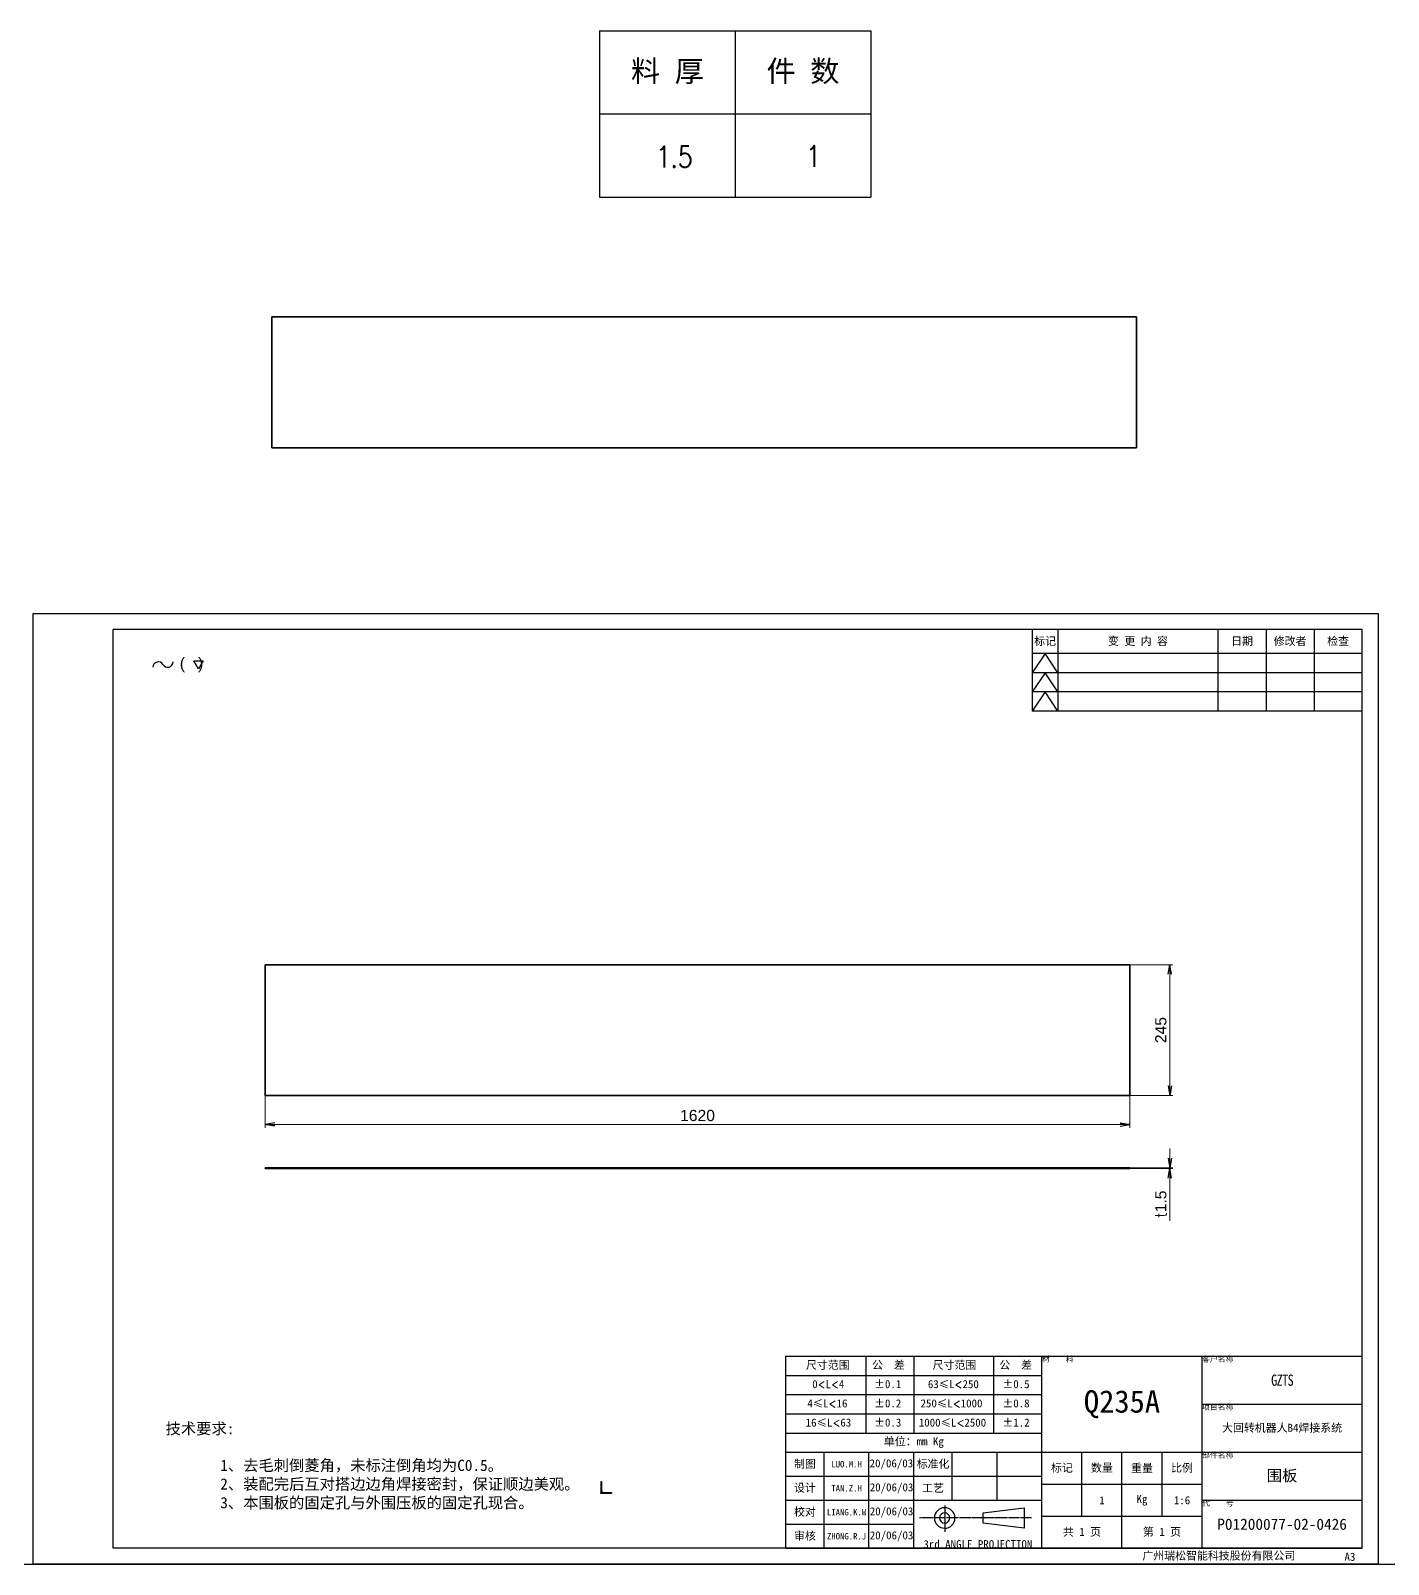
# Model space of a CAD drawing. Header units: millimetres. Extents: x -1727 to 307751, y -105919 to 6637.
# Drawn here: x 22175 to 24719, y -8118 to -5244 of the extents above; entities that cross this region are included whole.
import ezdxf
from ezdxf.enums import TextEntityAlignment as Align

# ---------------------------------------------------------------- set-up
doc = ezdxf.new("R2010")
doc.units = ezdxf.units.MM
doc.linetypes.add('CENTER-HOKUTO', pattern=[23, 20, -1, 1, -1])
doc.layers.add('A3', color=7, linetype='Continuous', plot=False)
for name, color, linetype in [('AM_VIS', 7, 'Continuous'), ('TITLE_FRAME', 7, 'Continuous'), ('WORD_DIM', 253, 'Continuous')]:
    doc.layers.add(name, color=color, linetype=linetype)
doc.layers.add('SOLID LINE', color=7, linetype='Continuous', lineweight=30)
doc.styles.add('DIM', font='txt.shx', dxfattribs={"width": 0.8, "bigfont": 'bigfont.shx'})
doc.styles.get("Standard").update_dxf_attribs({"font": 'arial.ttf'})
doc.dimstyles.new('STANDARD1-6', dxfattribs={"dimscale": 6, "dimtxt": 3.5, "dimasz": 3, "dimexe": 1, "dimexo": 0, "dimgap": 1, "dimtad": 3, "dimdsep": 46, "dimtxsty": 'Standard', "dimblk1": 'OPEN', "dimblk2": 'OPEN', "dimsah": 1, "dimcen": 0, "dimclrd": 256, "dimclre": 256, "dimclrt": 3, "dimazin": 2, "dimtfac": 1, "dimtmove": 0, "dimatfit": 3, "dimldrblk": 'OPEN', "dimfxl": 0, "dimtolj": 1, "dimlwd": 13, "dimlwe": 13, "dimarcsym": 0})

# ---------------------------------------------------------------- blocks, each defined once
blk = doc.blocks.new('shiage0')
at = {"layer": 'WORD_DIM', "color": 3, "linetype": 'Continuous'}
for centre, start, end in [((1.69, 0), 30, 180), ((4.61, 1.69), 210, 0)]:
    blk.add_arc(centre, 1.69, start, end, dxfattribs=at)
blk = doc.blocks.new('12')
at = {"layer": 'TITLE_FRAME', "color": 3, "linetype": 'Continuous'}
blk.add_lwpolyline([(20.46, 3.03), (19.01, 5.53), (21.9, 5.53)], close=True, dxfattribs=at)
blk.add_blockref('shiage0', (6.23, 3.56), dxfattribs=at)
blk.add_text('(   )', height=3.5, dxfattribs=at).set_placement((14.64, 3.08))
blk = doc.blocks.new('_OPEN')
at = {"color": 0}
for p, q in [((-1, 0.17), (0, 0)), ((-1, -0.17), (0, 0)), ((0, 0), (-1, 0))]:
    blk.add_line(p, q, dxfattribs=at)
blk = doc.blocks.new('*D459')
at = {"layer": 'DEFPOINTS', "color": 0, "linetype": 'Continuous', "ltscale": 5, "transparency": 16777216}
for p in [(22614.4, -7239.3), (24234.4, -7239.3), (24234.4, -7293.8)]:
    blk.add_point(p, dxfattribs=at)
at = {"layer": 'WORD_DIM', "linetype": 'ByBlock', "lineweight": 13, "ltscale": 5, "transparency": 16777216}
for p, q in [((22614.4, -7239.3), (22614.4, -7299.8)), ((24234.4, -7239.3), (24234.4, -7299.8)), ((22632.4, -7293.8), (24216.4, -7293.8))]:
    blk.add_line(p, q, dxfattribs=at)
at = {"layer": 'WORD_DIM', "linetype": 'Continuous', "lineweight": 13, "ltscale": 5, "transparency": 16777216, "xscale": 18, "yscale": 18, "zscale": 18, "rotation": 180}
blk.add_blockref('_OPEN', (22614.4, -7293.8), dxfattribs=at)
at = {"layer": 'WORD_DIM', "linetype": 'Continuous', "lineweight": 13, "ltscale": 5, "transparency": 16777216, "xscale": 18, "yscale": 18, "zscale": 18}
blk.add_blockref('_OPEN', (24234.4, -7293.8), dxfattribs=at)
at = {"layer": 'WORD_DIM', "color": 3, "linetype": 'Continuous', "ltscale": 5, "transparency": 16777216, "insert": (23424.4, -7277), "char_height": 21, "attachment_point": 5}
blk.add_mtext('\\A1;1620', dxfattribs=at)
blk = doc.blocks.new('*D460')
at = {"layer": 'DEFPOINTS', "color": 0, "linetype": 'Continuous', "ltscale": 5, "transparency": 16777216}
for p in [(24234.4, -6994.3), (24309.2, -6994.3), (24233.8, -7239.3)]:
    blk.add_point(p, dxfattribs=at)
at = {"layer": 'WORD_DIM', "linetype": 'ByBlock', "lineweight": 13, "ltscale": 5, "transparency": 16777216}
for p, q in [((24234.4, -6994.3), (24315.2, -6994.3)), ((24309.2, -7221.3), (24309.2, -7012.3)), ((24233.8, -7239.3), (24315.2, -7239.3))]:
    blk.add_line(p, q, dxfattribs=at)
at = {"layer": 'WORD_DIM', "linetype": 'Continuous', "lineweight": 13, "ltscale": 5, "transparency": 16777216, "xscale": 18, "yscale": 18, "zscale": 18}
for p, rotation in [((24309.2, -6994.3), 90), ((24309.2, -7239.3), 270)]:
    blk.add_blockref('_OPEN', p, dxfattribs=dict(at, rotation=rotation))
at = {"layer": 'WORD_DIM', "color": 3, "linetype": 'Continuous', "ltscale": 5, "transparency": 16777216, "insert": (24292.5, -7116.8), "char_height": 21, "attachment_point": 5, "rotation": 90}
blk.add_mtext('\\A1;245', dxfattribs=at)
blk = doc.blocks.new('*D461')
at = {"layer": 'DEFPOINTS', "color": 0, "linetype": 'Continuous', "ltscale": 5, "transparency": 16777216}
for p in [(24234.4, -7375), (24234.4, -7376.5), (24309.2, -7376.5)]:
    blk.add_point(p, dxfattribs=at)
at = {"layer": 'WORD_DIM', "linetype": 'ByBlock', "lineweight": 13, "ltscale": 5, "transparency": 16777216}
for p, q in [((24309.2, -7357), (24309.2, -7339)), ((24234.4, -7375), (24315.2, -7375)), ((24234.4, -7376.5), (24315.2, -7376.5)), ((24309.2, -7375), (24309.2, -7376.5)), ((24309.2, -7394.5), (24309.2, -7474.1))]:
    blk.add_line(p, q, dxfattribs=at)
at = {"layer": 'WORD_DIM', "linetype": 'Continuous', "lineweight": 13, "ltscale": 5, "transparency": 16777216, "xscale": 18, "yscale": 18, "zscale": 18}
for p, rotation in [((24309.2, -7375), 270), ((24309.2, -7376.5), 90)]:
    blk.add_blockref('_OPEN', p, dxfattribs=dict(at, rotation=rotation))
at = {"layer": 'WORD_DIM', "color": 3, "linetype": 'Continuous', "ltscale": 5, "transparency": 16777216, "insert": (24292.5, -7443.3), "char_height": 21, "attachment_point": 5, "rotation": 90}
blk.add_mtext('\\A1;{\\Fromans,bigfont|c134;t}1.5', dxfattribs=at)
blk = doc.blocks.new('*T16')
at = {"color": 0, "linetype": 'ByBlock', "lineweight": -2, "transparency": 16777216}
for p, q in [((0, 0), (127, 0)), ((0, 0), (0, -78)), ((63.5, 0), (63.5, -78)), ((127, 0), (127, -78)), ((0, -39), (127, -39)), ((0, -78), (127, -78))]:
    blk.add_line(p, q, dxfattribs=at)
at = {"color": 0, "transparency": 16777216, "char_height": 10, "width": 60.5, "attachment_point": 5}
for s, insert in [('{\\fSimSun|b0|i0|c134|p2;料 厚}', (31.75, -19.5)), ('{\\fSimSun|b0|i0|c134|p2;件 数}', (95.25, -19.5))]:
    blk.add_mtext(s, dxfattribs=dict(at, insert=insert))
blk = doc.blocks.new('拆图参数')
blk.add_blockref('*T16', (-63.5, 78))
at = {"style": 'DIM', "width": 0.8}
blk.add_attdef('6', text='', height=10, dxfattribs=at).set_placement((-37.13, 18.91), align=Align.MIDDLE_LEFT)
blk.add_attdef('1', text='', height=10, dxfattribs=at).set_placement((36.65, 19.27), align=Align.MIDDLE_CENTER)

msp = doc.modelspace()

# ---------------------------------------------------------------- hatches: boundary and pattern name
at = {"layer": 'WORD_DIM', "linetype": 'Continuous', "ltscale": 5}
msp.add_hatch(color=3, dxfattribs=at).paths.add_polyline_path([(23245.00653, -7981.69282), (23245.00653, -7983.68652), (23247.01731, -7983.68652)])

# ---------------------------------------------------------------- linework, layer by layer
at = {"color": 7, "lineweight": 35}
for p, q in [((22627.15381, -5780.23484), (22627.15381, -6025.23487)), ((22627.15381, -5780.23484), (24247.15381, -5780.23484)), ((24247.15381, -6025.23487), (24247.15381, -5780.23484)), ((24247.15381, -6025.23487), (22627.15381, -6025.23487)), ((22614.40953, -6994.3069), (22614.40953, -7239.30693)), ((22614.40953, -6994.3069), (24234.40953, -6994.3069)), ((24234.40953, -7239.30693), (24234.40953, -6994.3069)), ((24234.40953, -7239.30693), (22614.40953, -7239.30693)), ((24234.40953, -7374.98895), (22614.40953, -7374.9844)), ((24234.40953, -7376.48895), (22614.40953, -7376.4844))]:
    msp.add_line(p, q, dxfattribs=at)
at = {"color": 7, "lineweight": 35, "ltscale": 0.0375}
for p, q in [((22614.40953, -7376.4844), (22614.40953, -7374.9844)), ((24234.40953, -7376.48895), (24234.40953, -7374.98895))]:
    msp.add_line(p, q, dxfattribs=at)
msp.add_line((538.05434, -8118.07641), (39955.55791, -8118.07641))
at = {"layer": 'A3', "linetype": 'Continuous'}
msp.add_lwpolyline([(22179.66502, -6336.07642), (24699.66502, -6336.07642), (24699.66502, -8118.07642), (22179.66502, -8118.07642)], close=True, dxfattribs=at)
at = {"layer": 'AM_VIS', "linetype": 'Continuous'}
for p, q in [((24669.66502, -6366.07642), (22329.66502, -6366.07642)), ((22329.66502, -8088.07642), (22329.66502, -6366.07642)), ((24669.66502, -8088.07642), (24669.66502, -6366.07642)), ((24669.66502, -8088.07642), (22329.66502, -8088.07642))]:
    msp.add_line(p, q, dxfattribs=at)
at = {"layer": 'TITLE_FRAME', "linetype": 'Continuous'}
for p, q in [((24051.66502, -6366.07642), (24051.66502, -6519.07642)), ((24099.66502, -6366.07642), (24099.66502, -6519.07642)), ((24399.66502, -6519.07642), (24399.66502, -6366.07642)), ((24489.66502, -6366.07642), (24489.66502, -6519.07642)), ((24579.66502, -6366.07642), (24579.66502, -6519.07642)), ((24669.66502, -6519.07642), (24669.66502, -6366.07642)), ((24669.66502, -6411.07642), (24051.66502, -6411.07642)), ((24075.66502, -6411.07642), (24051.66502, -6447.07642)), ((24099.66502, -6447.07642), (24075.66502, -6411.07642)), ((24669.66502, -6447.07642), (24051.66502, -6447.07642)), ((24075.66502, -6447.07642), (24051.66502, -6483.07642)), ((24099.66502, -6483.07642), (24075.66502, -6447.07642)), ((24669.66502, -6483.07642), (24051.66502, -6483.07642)), ((24075.66502, -6483.07642), (24051.66502, -6519.07642)), ((24099.66502, -6519.07642), (24075.66502, -6483.07642)), ((24669.66502, -6519.07642), (24051.66502, -6519.07642)), ((23589.66502, -7728.07642), (24669.66502, -7728.07642)), ((23589.66502, -8088.07642), (23589.66502, -7728.07642)), ((23739.66502, -7728.07642), (23739.66502, -7872.07642)), ((23829.66502, -7728.07642), (23829.66502, -7872.07642)), ((23979.66502, -7872.07642), (23979.66502, -7728.07642)), ((24069.66502, -8088.07642), (24069.66502, -7728.07642)), ((24369.66502, -8088.07642), (24369.66502, -7728.07642)), ((24669.66502, -8088.07642), (24669.66502, -7728.07642)), ((23589.66502, -7764.07642), (24069.66502, -7764.07642)), ((23589.66502, -7800.07642), (24069.66502, -7800.07642)), ((24369.66502, -7818.07642), (24669.66502, -7818.07642)), ((23589.66502, -7836.07642), (24069.66502, -7836.07642)), ((23589.66502, -7872.07642), (24069.66502, -7872.07642)), ((23589.66502, -7908.07642), (24669.66502, -7908.07642)), ((23661.66502, -8088.07642), (23661.66502, -7908.07642)), ((23745.66502, -8088.07642), (23745.66502, -7908.07642)), ((23745.66502, -8088.07642), (23745.66502, -7908.07642)), ((23745.66502, -8088.07642), (23745.66502, -7908.07642)), ((23829.66502, -8088.07642), (23829.66502, -7908.07642)), ((23901.66502, -7998.07642), (23901.66502, -7908.07642)), ((23985.66502, -7998.07642), (23985.66502, -7908.07642)), ((24144.66502, -8028.07642), (24144.66502, -7908.07642)), ((24219.66502, -8088.07642), (24219.66502, -7908.07642)), ((24294.66502, -8028.07642), (24294.66502, -7908.07642)), ((23589.66502, -7953.07642), (24069.66502, -7953.07642)), ((24069.66502, -7968.07642), (24369.66502, -7968.07642)), ((23589.66502, -7998.07642), (24069.66502, -7998.07642)), ((24369.66502, -7998.07642), (24669.66502, -7998.07642)), ((23589.66502, -8043.07642), (23829.66502, -8043.07642)), ((24069.66502, -8028.07642), (24369.66502, -8028.07642)), ((23589.66502, -8088.07642), (24669.66502, -8088.07642)), ((23589.66502, -8088.07642), (24669.66502, -8088.07642))]:
    msp.add_line(p, q, dxfattribs=at)
at = {"layer": 'TITLE_FRAME', "color": 2, "linetype": 'CENTER-HOKUTO'}
for p, q in [((23887.47193, -8007.56591), (23887.47193, -8057.17871)), ((24050.10553, -8031.18191), (23840.05753, -8031.18191))]:
    msp.add_line(p, q, dxfattribs=at)
at = {"layer": 'TITLE_FRAME', "color": 3, "linetype": 'Continuous'}
for p, q in [((23959.47193, -8021.58191), (24036.27193, -8011.98191)), ((24036.27193, -8011.98191), (24036.27193, -8050.38191)), ((23959.47193, -8040.78191), (23959.47193, -8021.58191)), ((24036.27193, -8050.38191), (23959.47193, -8040.78191))]:
    msp.add_line(p, q, dxfattribs=at)
for radius in [19.2, 9.6]:
    msp.add_arc((23887.47193, -8031.18191), radius, 0, 359.98938268, dxfattribs=at)
at = {"layer": 'WORD_DIM', "color": 3, "linetype": 'Continuous', "ltscale": 5}
for p, q in [((23243.50653, -7963.68652), (23243.50653, -7983.68652)), ((23245.00653, -7963.68652), (23243.50653, -7963.68652)), ((23243.50653, -7983.68652), (23245.00653, -7983.68652)), ((23243.50653, -7983.68652), (23263.50653, -7983.68652)), ((23243.50653, -7985.18652), (23243.50653, -7983.68652)), ((23263.50653, -7985.18652), (23243.50653, -7985.18652)), ((23245.00653, -7983.68652), (23245.00653, -7963.68652)), ((23245.00653, -7981.69282), (23247.01731, -7983.68652)), ((23245.00653, -7981.69282), (23247.01731, -7983.68652)), ((23247.01731, -7983.68652), (23245.00653, -7983.68652)), ((23263.50653, -7983.68652), (23263.50653, -7985.18652))]:
    msp.add_line(p, q, dxfattribs=at)

# ---------------------------------------------------------------- block references
at = {"xscale": 4, "yscale": 4, "zscale": 4}
msp.add_blockref('拆图参数', (23495.03983, -5555.68772), dxfattribs=at).add_auto_attribs({'1': '1', '6': '1.5'})
at = {"layer": 'WORD_DIM', "color": 3, "linetype": 'Continuous', "ltscale": 5, "xscale": 6, "yscale": 6, "zscale": 6}
msp.add_blockref('12', (22366.58544, -6458.21565), dxfattribs=at)

# ---------------------------------------------------------------- texts
at = {"layer": 'SOLID LINE', "ltscale": 0.5}
for s, insert, char_height, width, attachment_point in [('\\pt90;{\\fSimHei|b0|i0|c134|p2;\\C3;标记}', (24075.66502, -6388.57642), 15, 48, 5), ('\\pt90;{\\fSimHei|b0|i0|c134|p2;\\C3;变 更 内 容}', (24249.66502, -6388.57642), 15, 300, 5), ('\\pt90;{\\fSimHei|b0|i0|c134|p2;\\C3;日期}', (24444.66502, -6388.57642), 15, 90, 5), ('\\pt90;{\\fSimHei|b0|i0|c134|p2;\\C3;修改者}', (24534.66502, -6388.57642), 15, 90, 5), ('\\pt90;{\\fSimHei|b0|i0|c134|p2;\\C3;检查}', (24624.66502, -6388.57642), 15, 90, 5), ('{\\fSimHei|b0|i0|c134|p2;\\C3;材    料}', (24069.66502, -7728.07642), 10.5, 300, 1), ('\\pt63;{\\fSimHei|b0|i0|c134|p2;\\C3;客户名称}', (24369.66502, -7728.07642), 10.5, 300, 1), ('\\pt90;{\\fSimHei|b0|i0|c134|p2;\\C3;尺寸范围}', (23627.5848, -7736.9028), 15, 271.809113, 1), ('\\pt90;{\\fSimHei|b0|i0|c134|p2;\\C3;公  差}', (23751.50725, -7736.9028), 15, 271.809113, 1), ('\\pt90;{\\fSimHei|b0|i0|c134|p2;\\C3;尺寸范围}', (23864.86951, -7736.9028), 15, 271.809113, 1), ('\\pt90;{\\fSimHei|b0|i0|c134|p2;\\C3;公  差}', (23989.90139, -7736.9028), 15, 271.809113, 1), ('\\pt90;{\\fSimHei|b0|i0|c134|p2;\\C3;0\\Fromans,bigfont|c134;\\H0.9583x;<\\fSimHei|b0|i0|c134|p2;\\H1.044x;L\\Fromans,bigfont|c134;\\H0.9583x;<\\fSimHei|b0|i0|c134|p2;\\H1.044x;4}', (23639.34822, -7772.9028), 15, 271.809113, 1), ('\\pt90;{\\fSimHei|b0|i0|c134|p2;\\C3;%%P0.1}', (23755.15907, -7772.9028), 15, 271.809113, 1), ('\\pt90;{\\fSimHei|b0|i0|c134|p2;\\C3;63\\H0.9583x;≤\\H1.044x;L\\Fromans,bigfont|c134;\\H0.9579x;<\\fSimHei|b0|i0|c134|p2;\\H1.044x;250}', (23855.96711, -7772.9028), 15, 271.809113, 1), ('\\pt90;{\\fSimHei|b0|i0|c134|p2;\\C3;%%P0.5}', (23995.58103, -7772.9028), 15, 271.809113, 1), ('{\\fSimHei|b0|i0|c134|p2;\\W0.8;\\T0.9;\\C3;GZTS}', (24519.66502, -7773.07642), 21, 300, 5), ('\\pt90;{\\fSimHei|b0|i0|c134|p2;\\C3;4\\H0.9583x;≤\\H1.043x;L\\Fromans,bigfont|c134;\\H0.9588x;<\\fSimHei|b0|i0|c134|p2;\\H1.043x;16}', (23630.14411, -7808.9028), 15, 271.809113, 1), ('\\pt90;{\\fSimHei|b0|i0|c134|p2;\\C3;%%P0.2}', (23755.15907, -7808.9028), 15, 271.809113, 1), ('\\pt90;{\\fSimHei|b0|i0|c134|p2;\\C3;250\\H0.9583x;≤\\H1.044x;L\\Fromans,bigfont|c134;\\H0.9579x;<\\fSimHei|b0|i0|c134|p2;\\H1.044x;1000}', (23842.27127, -7808.9028), 15, 271.809113, 1), ('\\pt90;{\\fSimHei|b0|i0|c134|p2;\\C3;%%P0.8}', (23995.58103, -7808.9028), 15, 271.809113, 1), ('\\pt252;{\\fSimHei|b0|i0|c134|p2;\\C3;Q235A}', (24219.66502, -7818.07642), 42, 300, 5), ('\\pt63;{\\fSimHei|b0|i0|c134|p2;\\C3;项目名称}', (24369.66502, -7818.07642), 10.5, 300, 1), ('\\pt90;{\\fSimHei|b0|i0|c134|p2;\\C3;16\\H0.9583x;≤\\H1.044x;L\\Fromans,bigfont|c134;\\H0.9579x;<\\fSimHei|b0|i0|c134|p2;\\H1.044x;63}', (23627.05382, -7844.9028), 15, 271.809113, 1), ('\\pt90;{\\fSimHei|b0|i0|c134|p2;\\C3;%%P0.3}', (23755.15907, -7844.9028), 15, 271.809113, 1), ('\\pt90;{\\fSimHei|b0|i0|c134|p2;\\C3;%%P1.2}', (23995.58103, -7844.9028), 15, 271.809113, 1), ('\\pt126;{\\fSimHei|b0|i0|c134|p2;\\C3;技术要求:}', (22427.84706, -7853.28809), 21, 180.3631559, 1), ('{\\fSimHei|b0|i0|c134|p2;\\C3;大回转机器人B4焊接系统}', (24519.66502, -7863.07642), 15, 300, 5), ('\\pt90;{\\fSimHei|b0|i0|c134|p2;\\C3;单位：mm Kg}', (23829.66502, -7890.07642), 15, 480, 5), ('\\pt126;{\\fSimHei|b0|i0|c134|p2;\\C3;\\P1、去毛刺倒菱角，未标注倒角均为C0.5。\\P\\C6;2、装配完后互对搭边边角焊接密封，保证顺边美观。\\P\\pt252;3、本围板的固定孔与外围压板的固定孔现合。}', (22530.22523, -7887.06677), 21, 791.8773595, 1), ('\\pt90;{\\fSimHei|b0|i0|c134|p2;\\C3;制图}', (23625.66502, -7930.57642), 15, 72, 5), ('\\pt288;{\\fSimHei|b0|i0|c134|p2;\\H0.8x;\\C3;LUO.M.H}', (23703.66502, -7930.57642), 15, 84, 5), ('\\pt60;{\\fSimHei|b0|i0|c134|p2;\\C3;20/06/03}', (23787.66502, -7930.57642), 15, 84, 5), ('\\pt90;{\\fSimHei|b0|i0|c134|p2;\\C3;标准化}', (23865.66502, -7930.57642), 15, 72, 5), ('\\pt90;{\\fSimHei|b0|i0|c134|p2;\\C3;标记}', (24107.16502, -7938.07642), 15, 75, 5), ('\\pt90;{\\fSimHei|b0|i0|c134|p2;\\C3;数量}', (24182.16502, -7938.07642), 15, 75, 5), ('\\pt90;{\\fSimHei|b0|i0|c134|p2;\\C3;重量}', (24257.16502, -7938.07642), 15, 75, 5), ('\\pt90;{\\fSimHei|b0|i0|c134|p2;\\C3;比例}', (24332.16502, -7938.07642), 15, 75, 5), ('\\pt63;{\\fSimHei|b0|i0|c134|p2;\\C3;部件名称}', (24369.66502, -7908.07642), 10.5, 300, 1), ('{\\fSimHei|b0|i0|c134|p2;\\C3;围板}', (24519.66502, -7953.07642), 21, 300, 5), ('\\pt90;{\\fSimHei|b0|i0|c134|p2;\\C3;设计}', (23625.66502, -7975.57642), 15, 72, 5), ('\\pt288;{\\fSimHei|b0|i0|c134|p2;\\H0.8x;\\C3;TAN.Z.H}', (23703.66502, -7975.57642), 15, 84, 5), ('\\pt60;{\\fSimHei|b0|i0|c134|p2;\\C3;20/06/03}', (23787.96884, -7975.57642), 15, 83.3923715, 5), ('\\pt90;{\\fSimHei|b0|i0|c134|p2;\\C3;工艺}', (23865.66502, -7975.57642), 15, 72, 5), ('\\pt90;{\\fSimHei|b0|i0|c134|p2;\\C3;Kg}', (24257.16502, -7998.07642), 15, 75, 5), ('\\pt90;{\\fSimHei|b0|i0|c134|p2;\\C3;1:6}', (24332.16502, -7998.07642), 15, 75, 5), ('\\pt90;{\\fSimHei|b0|i0|c134|p2;\\C3;校对}', (23625.66502, -8020.57642), 15, 72, 5), ('\\pt288;{\\fSimHei|b0|i0|c134|p2;\\H0.8x;\\C3;LIANG.K.W}', (23703.66502, -8020.57642), 15, 84, 5), ('\\pt60;{\\fSimHei|b0|i0|c134|p2;\\C3;20/06/03}', (23787.96884, -8020.57642), 15, 83.3923715, 5), ('\\pt90;{\\fSimHei|b0|i0|c134|p2;\\C3;1}', (24182.16502, -7998.07642), 15, 75, 5), ('\\pt63;{\\fSimHei|b0|i0|c134|p2;\\C3;代    号}', (24369.66502, -7998.07642), 10.5, 300, 1), ('\\pt90;{\\fSimHei|b0|i0|c134|p2;\\C3;共 1 页}', (24144.66502, -8058.07642), 15, 150, 5), ('\\pt90;{\\fSimHei|b0|i0|c134|p2;\\C3;第 1 页}', (24294.66502, -8058.07642), 15, 150, 5), ('{\\fSimHei|b0|i0|c134|p2;\\C3;P01200077-02-0426}', (24519.66502, -8043.07642), 21, 300, 5), ('\\pt90;{\\fSimHei|b0|i0|c134|p2;\\C3;审核}', (23625.66502, -8065.57642), 15, 72, 5), ('\\pt288;{\\fSimHei|b0|i0|c134|p2;\\H0.8x;\\C3;ZHONG.R.J}', (23703.66502, -8065.57642), 15, 84, 5), ('\\pt60;{\\fSimHei|b0|i0|c134|p2;\\C3;20/06/03}', (23787.96884, -8065.57642), 15, 83.3923715, 5), ('{\\fSimHei|b0|i0|c134|p2;\\C3;3rd ANGLE PROJECTION}', (23949.66502, -8088.07642), 15, 240, 8), ('\\pt90;{\\fSimHei|b0|i0|c134|p2;\\C3;广州瑞松智能科技股份有限公司}', (24257.87671, -8094.28929), 15, 471.3708488, 1), ('\\pt90;{\\fSimHei|b0|i0|c134|p2;\\C3;A3}', (24636.59824, -8096.46086), 15, 471.3708488, 1)]:
    msp.add_mtext(s, dxfattribs=dict(at, insert=insert, char_height=char_height, width=width, attachment_point=attachment_point))
at = {"layer": 'SOLID LINE', "ltscale": 0.5, "insert": (23838.97908, -7844.9028), "char_height": 15, "width": 271.809113, "attachment_point": 1, "line_spacing_factor": 0.72}
msp.add_mtext('\\pt90;{\\fSimHei|b0|i0|c134|p2;\\C3;1000\\H0.9583x;≤\\H1.044x;L\\Fromans,bigfont|c134;\\H0.9579x;<\\fSimHei|b0|i0|c134|p2;\\H1.044x;2500}', dxfattribs=at)

# ---------------------------------------------------------------- dimensions: what is measured, and where the dimension line sits
at = {"layer": 'WORD_DIM', "linetype": 'Continuous', "ltscale": 5}
dim = msp.add_linear_dim(base=(24309.20109, -6994.3069), p1=(24233.78104, -7239.30693), p2=(24234.40953, -6994.3069), angle=90, dimstyle='STANDARD1-6', dxfattribs=at)
dim.commit()
dim.dimension.update_dxf_attribs({"geometry": '*D460', "text_midpoint": (24292.47905, -7116.80691)})
dim = msp.add_linear_dim(base=(24234.40953, -7293.76342), p1=(22614.40953, -7239.30693), p2=(24234.40953, -7239.30693), dimstyle='STANDARD1-6', dxfattribs=at)
dim.commit()
dim.dimension.update_dxf_attribs({"geometry": '*D459', "text_midpoint": (23424.40953, -7277.04139)})
dim = msp.add_linear_dim(base=(24309.20109, -7376.48895), p1=(24234.40953, -7374.98895), p2=(24234.40953, -7376.48895), angle=90, text='{\\Fromans,bigfont|c134;t}<>', dimstyle='STANDARD1-6', dxfattribs=at)
dim.commit()
dim.dimension.update_dxf_attribs({"geometry": '*D461', "text_midpoint": (24292.47905, -7443.29284)})

doc.saveas('drawing.dxf')
